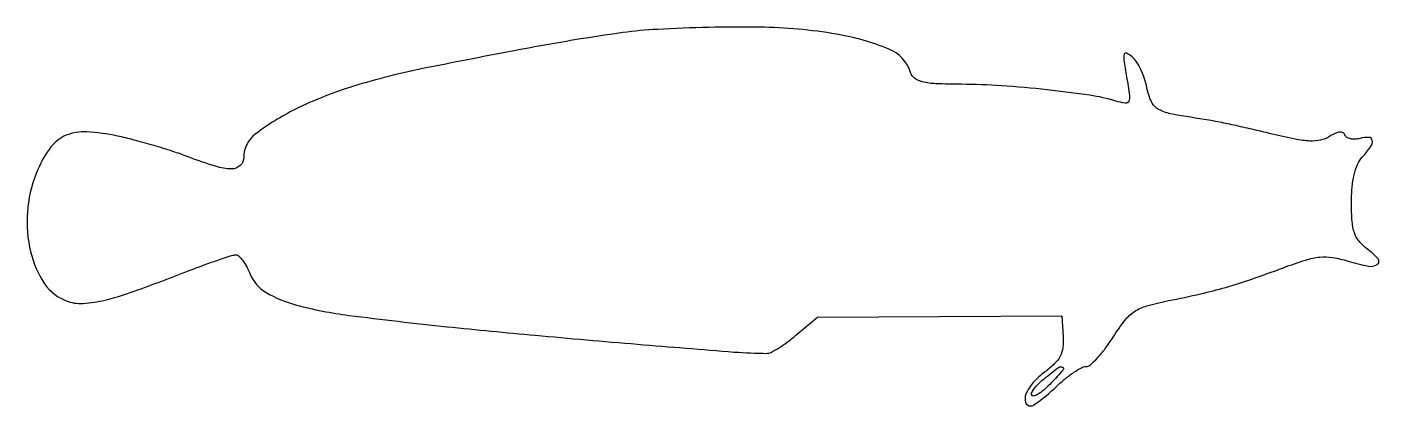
# Model space of a CAD drawing. Extents: x 0 to 206, y 0 to 58.
import ezdxf

# ---------------------------------------------------------------- set-up
doc = ezdxf.new("R2010")
doc.units = 0

msp = doc.modelspace()

# ---------------------------------------------------------------- linework, layer by layer
for points in [[(96, 57.325836, 0.02007), (90.723559, 56.821003, 0.007509), (83.370022, 55.705577, 0.005728), (73.628047, 53.962905, 0.002375), (60.5, 51.39432, 0.024971), (49.703828, 48.66177, 0.040012), (40.873992, 45.157416, 0.047803), (34.754387, 41.377403, 0.234655), (33, 37.845012, -0.209371), (32.452707, 36.595314, -0.190867), (31.133809, 36.086733, -0.073989), (28.672148, 36.476081, -0.01531), (24.519326, 37.922664, 0.012995), (22.182698, 38.748752, 0.007125), (19.281853, 39.644772, 0.007097), (16.309018, 40.471182, 0.011248), (13.738047, 41.085246, 0.037727), (9.081389, 41.725046, 0.113987), (5.942877, 41.19962, 0.132348), (3.626766, 39.416743, 0.05909), (1.654337, 36.077599, 0.077339), (0.093801, 30.238205, 0.075897), (0.36583, 24.16116, 0.085583), (2.317092, 19.085028, 0.152551), (5.620388, 16.127102, 0.111646), (8.136601, 15.603521, 0.053387), (11.431248, 16.013791, 0.029056), (16.315188, 17.464082, 0.006087), (24.670555, 20.598842, -0.004864), (27.104017, 21.518625, -0.006688), (29.309959, 22.29466, -0.004458), (31.169175, 22.902498, -0.076917), (31.799235, 23, -0.198551), (32.246841, 22.81496, -0.037672), (32.835283, 22.132398, -0.035026), (33.442195, 21.177458, -0.025862), (33.980754, 20.046463, 0.163472), (36.382419, 17.290301, 0.067594), (41.005663, 15.363024, 0.033202), (49.024775, 13.790831, 0.00612), (64, 12.061348, 0.002983), (77.40336, 10.760199, 0.00191), (92.985152, 9.401377, 0.001151), (107.718554, 8.207391, 0.018776), (112.673275, 8.004067, 0.120954), (113.317015, 8.15974, 0.018934), (114.461917, 8.809007, 0.020116), (115.777419, 9.697377, 0.016333), (117.114693, 10.75), (120.382836, 13.5), (138.996726, 13.606047), (157.610615, 13.712095), (157.823083, 10.557248, -0.047787), (157.775745, 8.882331, -0.089345), (157.373701, 7.591661, -0.080582), (156.512555, 6.437483, -0.033095), (155.017775, 5.171263, 0.05249), (153.248805, 3.551086, 0.082114), (152.153879, 1.8067, 0.174225), (152.089694, 0.565852, 0.330693), (152.851686, 0, 0.148199), (153.341219, 0.148355, 0.014022), (154.375333, 0.88125, 0.016971), (155.578106, 1.850972, 0.012564), (156.842584, 3, -0.019153), (158.14049, 4.148551, -0.023214), (159.444374, 5.11875, -0.022693), (160.595919, 5.821456, -0.126297), (161.291485, 6, 0.182526), (161.9616, 6.253058, 0.02539), (163.043283, 7.308082, 0.026324), (164.242284, 8.747668, 0.01954), (165.415917, 10.453045, -0.023848), (167.204946, 13.005289, -0.082347), (168.681269, 14.373511, -0.077373), (170.569192, 15.236278, -0.019497), (173.86533, 16.026243, 0.006929), (178.750356, 17.067941, 0.013804), (182.5798, 18.052125, 0.013385), (186.423602, 19.266193, 0.006112), (191.378148, 21.04632, -0.013069), (194.760868, 22.208833, -0.050856), (196.926367, 22.655149, -0.065773), (198.845261, 22.598092, -0.032515), (201.225504, 22.050583, 0.022489), (204.314804, 21.274491, 0.197068), (205.673416, 21.532953, 0.460617), (205.784515, 22.380381, 0.047939), (204.101726, 23.923268, -0.059218), (202.891113, 25.084419, -0.090184), (202.184283, 26.353802, -0.064334), (201.832623, 28.091276, -0.017804), (201.733333, 30.878803, -0.021774), (201.835642, 33.227009, -0.03576), (202.149618, 35.190417, -0.043295), (202.660206, 36.748908, -0.0833), (203.366667, 37.852668, 0.027643), (204.662782, 39.4545, 0.186006), (204.918122, 40.42523, 0.376901), (204.413292, 40.885566, 0.068667), (203.047947, 40.722789, -0.051445), (202.275715, 40.603724, -0.068305), (201.568448, 40.664854, -0.085165), (201.030932, 40.887399, -0.173353), (200.752534, 41.242398, 0.19236), (200.46268, 41.585252, 0.147584), (199.977096, 41.681583, 0.083914), (199.281704, 41.493127, 0.031551), (198.390975, 41.012095, -0.085774), (197.027435, 40.456194, -0.066013), (195.423244, 40.320873, -0.038648), (193.158907, 40.605252, -0.009119), (189.436388, 41.439363, 0.002864), (186.597453, 42.112889, 0.003028), (183.803189, 42.741134, 0.00289), (181.389133, 43.253954, 0.01376), (180, 43.501028, -0.007054), (174.500079, 44.403345, -0.076379), (172.376361, 45.12883, -0.164188), (171.270087, 46.284232, -0.063275), (170.580077, 48.424843, 0.034111), (170.219967, 49.814024, 0.030387), (169.663069, 51.19789, 0.03166), (169.006218, 52.381486, 0.077185), (168.347245, 53.126776, 0.055409), (167.493077, 53.688867, 0.4728), (167.127107, 53.528937, 0.105531), (167.073218, 52.703844, 0.005576), (167.486283, 50.081188, -0.006868), (167.925619, 47.244086, -0.140079), (167.806984, 46.39269, -0.335592), (167.283559, 46.102352, -0.03732), (165.862576, 46.41375, 0.036232), (161.888855, 47.293617, 0.009479), (155.406488, 48.118152, 0.010035), (148.407618, 48.73206, 0.015328), (142.317388, 48.956088, -0.008487), (138.438198, 49.045665, -0.047525), (136.38195, 49.32504, -0.102976), (135.215583, 49.867385, -0.157019), (134.573162, 50.769486, 0.223826), (131.267672, 54.333907, 0.05363), (123.291859, 56.588748, 0.038843), (111.576624, 57.654428, 0.017082)], [(156.003704, 3.503943, -0.022625), (155.063065, 2.58934, -0.036667), (154.177406, 1.912105, -0.042418), (153.449302, 1.519301, -0.308711), (153.07939, 1.590023, -0.306877), (153.012677, 1.941598, -0.053016), (153.363676, 2.563371, -0.042), (153.997785, 3.31043, -0.025457), (154.860784, 4.08608, -0.007321), (157.115507, 5.859942, -0.28838), (157.72028, 5.914782, -0.488884), (157.802616, 5.487293, -0.008758)]]:
    msp.add_lwpolyline(points, format="xyb", close=True)

doc.saveas('drawing.dxf')
